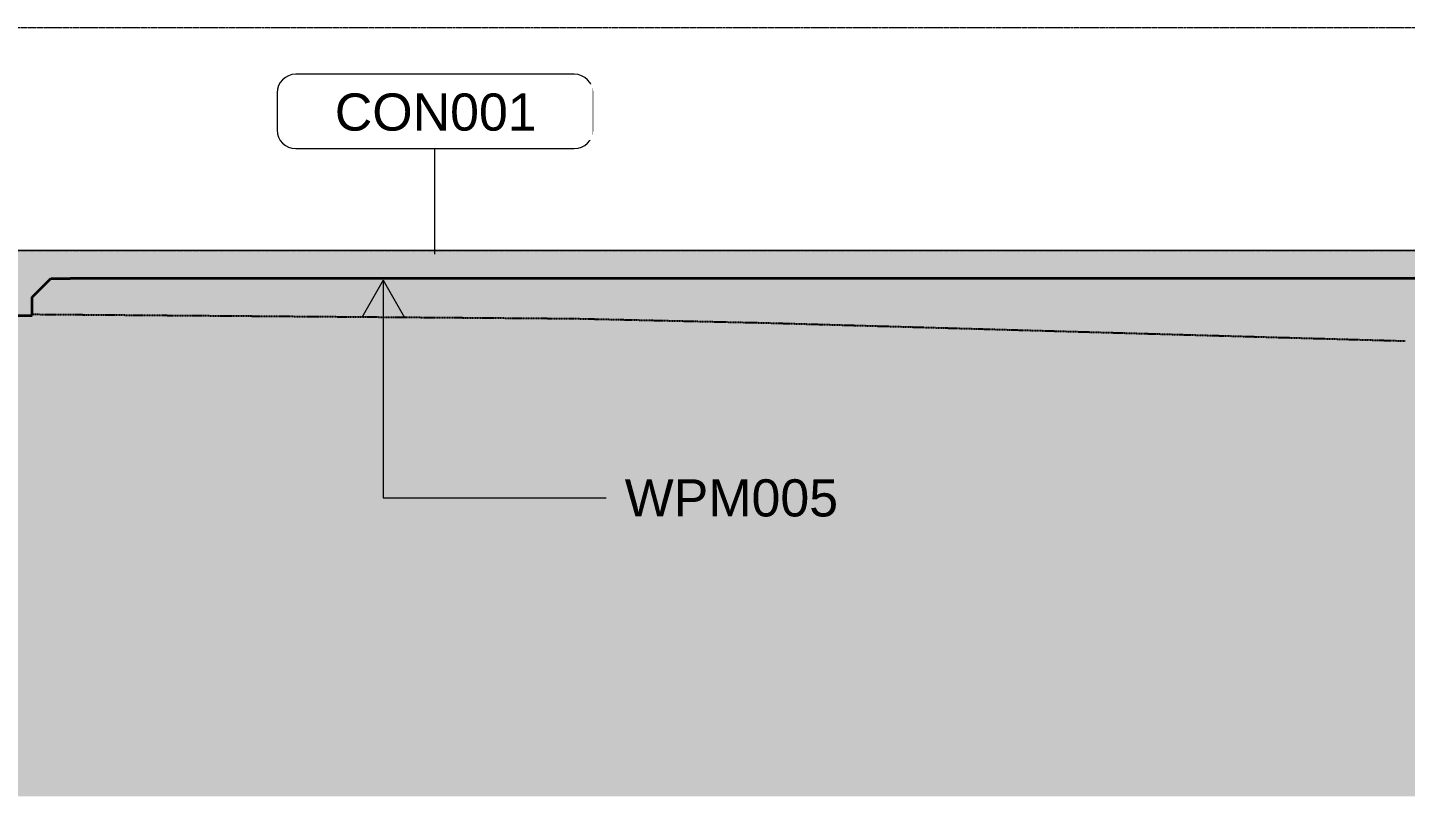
# Model space of a CAD drawing. Header units: millimetres. Extents: x 4237772 to 4686020, y -673 to 29459.
# Drawn here: x 4641743 to 4656581, y -673 to 7600 of the extents above; entities that cross this region are included whole.
import ezdxf

# ---------------------------------------------------------------- set-up
doc = ezdxf.new("R2010")
doc.units = ezdxf.units.MM
doc.linetypes.add('AEC_Center', pattern=[24, 12, -4, 4, -4])
doc.linetypes.add('Existing Ground', pattern=[4.5, 3, -1.5])
for name, color, linetype, lineweight in [('A-DETL', 90, 'Continuous', 18), ('A-DETL-GENF', 92, 'Continuous', 5), ('A-FLOR', 192, 'Continuous', 5), ('A-FLOR-IDEN', 11, 'Continuous', 5), ('A-FLOR-LEVL', 51, 'Continuous', 5), ('A-FLOR-PATT', 8, 'Continuous', 15), ('G-ANNO-TEXT', 231, 'Continuous', 5)]:
    doc.layers.add(name, color=color, linetype=linetype, lineweight=lineweight)
doc.styles.add('Arial_2', font='arial.ttf', dxfattribs={"height": 400})
pattern_1 = [(50, (4639954.8, 10654.8), (1457.472, -127.512), [152.4, -1676.4]), (355, (4639954.8, 10654.8), (-281.94, 1528.454), [121.92, -1341.12]), (100.451, (4640076.2, 10644.2), (1175.54, 1400.93), [129.52, -1424.72]), (46.184, (4639954.8, 11061.2), (2168.63, -336.34), [228.6, -2514.6]), (96.636, (4640135.5, 11033.2), (1899.22, 1979.42), [194.28, -2137.08]), (351.184, (4639954.8, 11061.2), (1899.24, 1979.4), [182.88, -2011.68]), (21, (4640158, 10959.6), (1212.915, -818.12), [152.4, -1676.4]), (326, (4640158, 10959.6), (494.42, 1473.504), [121.92, -1341.12]), (71.451, (4640259, 10891.4), (1707.337, 655.37), [129.52, -1424.72]), (37.5, (4639954.8, 10654.8), (24.7094, 676.44), [67.056, -1257.808, 67.056, -2640.584]), (37.5, (4639954.8, 10654.8), (24.7094, 676.44), [-1391.92, -1294.384, 67.056, -1279.144]), (7.5, (4639954.8, 10654.8), (534.558, 801.444), [67.056, -709.168, 67.056, -1740.408]), (7.5, (4639954.8, 10654.8), (534.558, 801.444), [-843.28, -1227.328, 67.056, -446.024]), (327.5, (4639501.65, 10654.8), (1084.7275, -45.831), [67.056, -440.944, 67.056, -3621.024]), (327.5, (4639501.65, 10654.8), (1084.7275, -45.831), [-575.056, -1517.904, 67.056, -2036.064]), (317.5, (4639298.5, 10654.8), (1185.035, 203.414), [67.056, -593.344, 67.056, -2479.04]), (317.5, (4639298.5, 10654.8), (1185.035, 203.414), [-727.456, -985.52, 67.056, -1426.464])]

# ---------------------------------------------------------------- blocks, each defined once
blk = doc.blocks.new('Floor Tag - Wall Tag 17W-1171940-SECTION - GRID A9-A10')
at = {"layer": 'A-FLOR-IDEN'}
for p, q in [((4565042, 7098), (4562042, 7098)), ((4561842, 6898), (4561842, 6498)), ((4565242, 6498), (4565242, 6898)), ((4562042, 6298), (4565042, 6298))]:
    blk.add_line(p, q, dxfattribs=at)
for centre, start, end in [((4562042, 6898), 90, 180), ((4565042, 6898), 360, 90), ((4562042, 6498), 180, 270), ((4565042, 6498), 270, 0)]:
    blk.add_arc(centre, 200, start, end, dxfattribs=at)

msp = doc.modelspace()

# ---------------------------------------------------------------- hatches: boundary and pattern name
at = {"layer": 'A-DETL-GENF'}
h = msp.add_hatch(dxfattribs=at)
h.set_pattern_fill('FP_282', color=9, style=0, pattern_type=2)
h.set_pattern_definition([(135, (4639954.8, 10743.2), (-707.1068, 6e-14), [500, -500]), (135, (4640087.37, 10875.77), (-707.1068, 6e-14), [500, -500]), (135, (4640219.95, 11008.35), (-707.1068, 6e-14), [500, -500]), (45, (4639954.8, 10654.8), (0, 707.1068), [500, -500]), (45, (4640087.37, 10522.2), (0, 707.1068), [500, -500]), (45, (4640219.95, 10389.63), (0, 707.1068), [500, -500])])
h.paths.add_polyline_path([(4665066, -673), (4680903, -673), (4680903, 3615), (4680122, 3725), (4674224, 3814), (4672445, 4650), (4667826, 4877), (4661463, 5030), (4661463, 4300), (4659063, 4300), (4659063, 4590), (4658763, 4893), (4658763, 4900), (4641993, 4900), (4641793, 4700), (4641793, 4500), (4639993, 4500), (4639993, 4700), (4639793, 4900), (4623341, 4900), (4623050, 4609), (4623050, 4300), (4620024, 4300), (4620023, 4610), (4619733, 4900), (4606240, 4900), (4606040, 4700), (4606040, 4500), (4604562, 4500), (4604562, 5200), (4580953, 5200), (4578063, 4733), (4577487, 4706), (4575614, 4377), (4574351, 4493), (4574119, 4431), (4569865, 5062), (4554206, 5062), (4554206, -673), (4661107, -673)])
h.paths.add_polyline_path([(4593644, 5000), (4594171, 5000), (4594171, 5000), (4594071, 5000)])
h = msp.add_hatch(dxfattribs=at)
h.set_pattern_fill('FP_274', style=0, pattern_type=2)
h.set_pattern_definition(pattern_1)
h.paths.add_polyline_path([(4659063, 4300), (4661463, 4300), (4661463, 5200), (4658763, 5200), (4658763, 4890), (4659063, 4590), (4659063, 4500)])
h.paths.add_polyline_path([(4623023, 4300), (4623041, 4301), (4623041, 4600), (4623341, 4900), (4623341, 5200), (4619733, 5200), (4619733, 4900), (4620033, 4600), (4620033, 4300)])
h.paths.add_polyline_path([(4606040, 4500), (4606040, 4700), (4606240, 4900), (4606340, 4900), (4606340, 5200), (4604562, 5200), (4604562, 4500), (4605677, 4500)])
h.paths.add_polyline_path([(4641793, 4500), (4641793, 4700), (4641993, 4900), (4642203, 4900), (4642203, 5200), (4639583, 5200), (4639583, 4900), (4639793, 4900), (4639993, 4700), (4639993, 4500)])
at = {"layer": 'A-FLOR-PATT', "lineweight": 5}
h = msp.add_hatch(dxfattribs=at)
h.set_pattern_fill('FP_274', color=256, style=0, pattern_type=2)
h.set_pattern_definition(pattern_1)
h.paths.add_polyline_path([(4658763, 4900), (4658763, 5200), (4642203, 5200), (4642203, 4900), (4657147, 4900)])
h.paths.add_polyline_path([(4607657, 4900), (4619733, 4900), (4619733, 5200), (4606340, 5200), (4606340, 4900)])
h.paths.add_polyline_path([(4623341, 4900), (4639583, 4900), (4639583, 5200), (4623341, 5200)])

# ---------------------------------------------------------------- linework, layer by layer
at = {"layer": 'A-DETL', "lineweight": 15}
msp.add_line((4642203, 5200), (4639583, 5200), dxfattribs=at)
at = {"layer": 'A-DETL', "lineweight": 35}
for p, q in [((4641793, 4700), (4641993, 4900)), ((4641993, 4900), (4642203, 4900)), ((4658763, 4900), (4642203, 4900)), ((4641793, 4500), (4641793, 4700)), ((4639993, 4500), (4641793, 4500))]:
    msp.add_line(p, q, dxfattribs=at)
at = {"layer": 'A-DETL', "linetype": 'Existing Ground', "lineweight": 25}
for p, q in [((4641793, 4515), (4647627, 4469)), ((4647627, 4469), (4649683, 4423)), ((4649683, 4423), (4656580, 4228))]:
    msp.add_line(p, q, dxfattribs=at)
at = {"layer": 'A-FLOR', "lineweight": 15}
msp.add_line((4658763, 5200), (4642203, 5200), dxfattribs=at)
at = {"layer": 'A-FLOR-IDEN'}
msp.add_line((4646130, 5160), (4646130, 6298), dxfattribs=at)
at = {"layer": 'A-FLOR-LEVL', "linetype": 'AEC_Center'}
for p, q in [((4546709, 7600), (4686020, 7600)), ((4546709, 5200), (4686020, 5200))]:
    msp.add_line(p, q, dxfattribs=at)
at = {"layer": 'G-ANNO-TEXT', "color": 7}
for p, q in [((4645573, 4881), (4645342, 4481)), ((4645573, 4881), (4645804, 4481)), ((4645573, 4881), (4645573, 2539)), ((4645573, 2539), (4647974, 2539))]:
    msp.add_line(p, q, dxfattribs=at)

# ---------------------------------------------------------------- block references
at = {"layer": 'A-FLOR-IDEN'}
msp.add_blockref('Floor Tag - Wall Tag 17W-1171940-SECTION - GRID A9-A10', (82589, 0), dxfattribs=at)

# ---------------------------------------------------------------- texts
at = {"layer": 'G-ANNO-TEXT', "color": 7, "insert": (4648174, 2739), "char_height": 400, "width": 2854.01, "attachment_point": 1, "style": 'Arial_2'}
msp.add_mtext('WPM005', dxfattribs=at)

# ---------------------------------------------------------------- next in the draw order: texts
at = {"layer": 'A-FLOR-IDEN', "insert": (4645052, 6891), "char_height": 400, "width": 2677.64, "attachment_point": 1, "style": 'Arial_2', "bg_fill": 3, "box_fill_scale": 1.25, "bg_fill_color": 256, "bg_fill_true_color": 13158600, "bg_fill_transparency": 0}
msp.add_mtext('CON001', dxfattribs=at)

doc.saveas('drawing.dxf')
